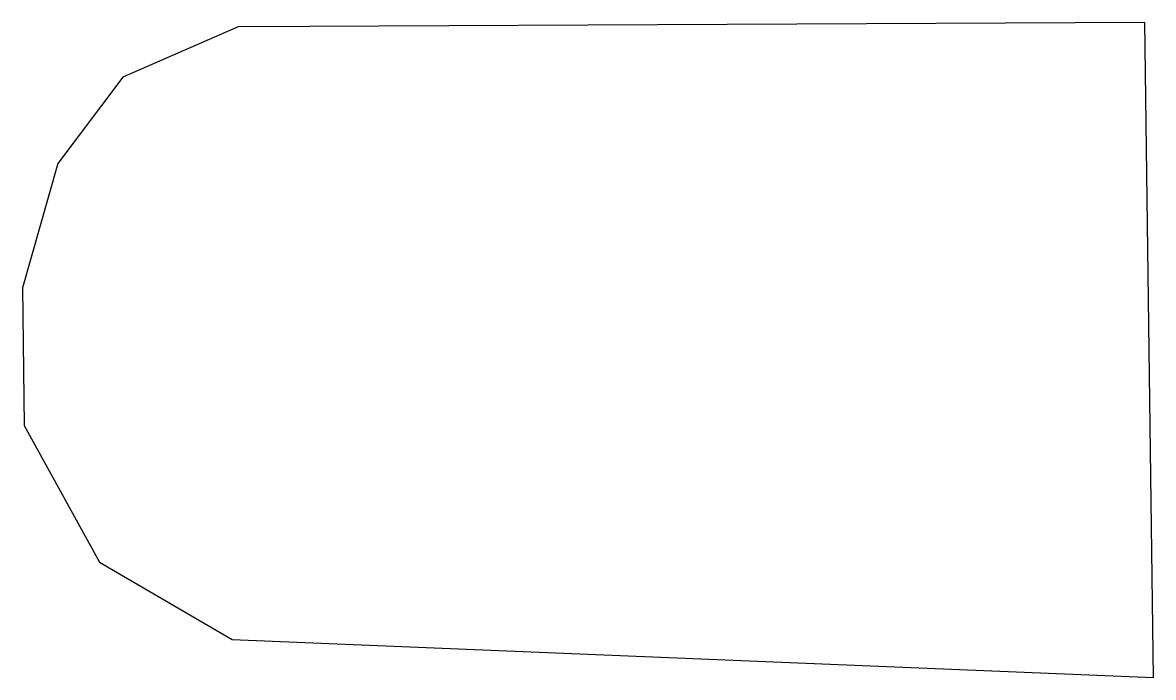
# Model space of a CAD drawing. Header units: inches. Extents: x 11783355.8 to 11783396, y 2395695.4 to 2395718.7.
import ezdxf

# ---------------------------------------------------------------- set-up
doc = ezdxf.new("R2010")
doc.units = ezdxf.units.IN
doc.header["$MEASUREMENT"] = 0

msp = doc.modelspace()

# ---------------------------------------------------------------- linework, layer by layer
msp.add_lwpolyline([(11783395.682, 2395718.735), (11783365.971, 2395718.592), (11783363.444, 2395718.58), (11783359.336, 2395716.791), (11783357.021, 2395713.726), (11783355.774, 2395709.301), (11783355.83, 2395704.399), (11783358.512, 2395699.545), (11783363.221, 2395696.79), (11783395.983, 2395695.442), (11783395.682, 2395718.735)])

doc.saveas('drawing.dxf')
